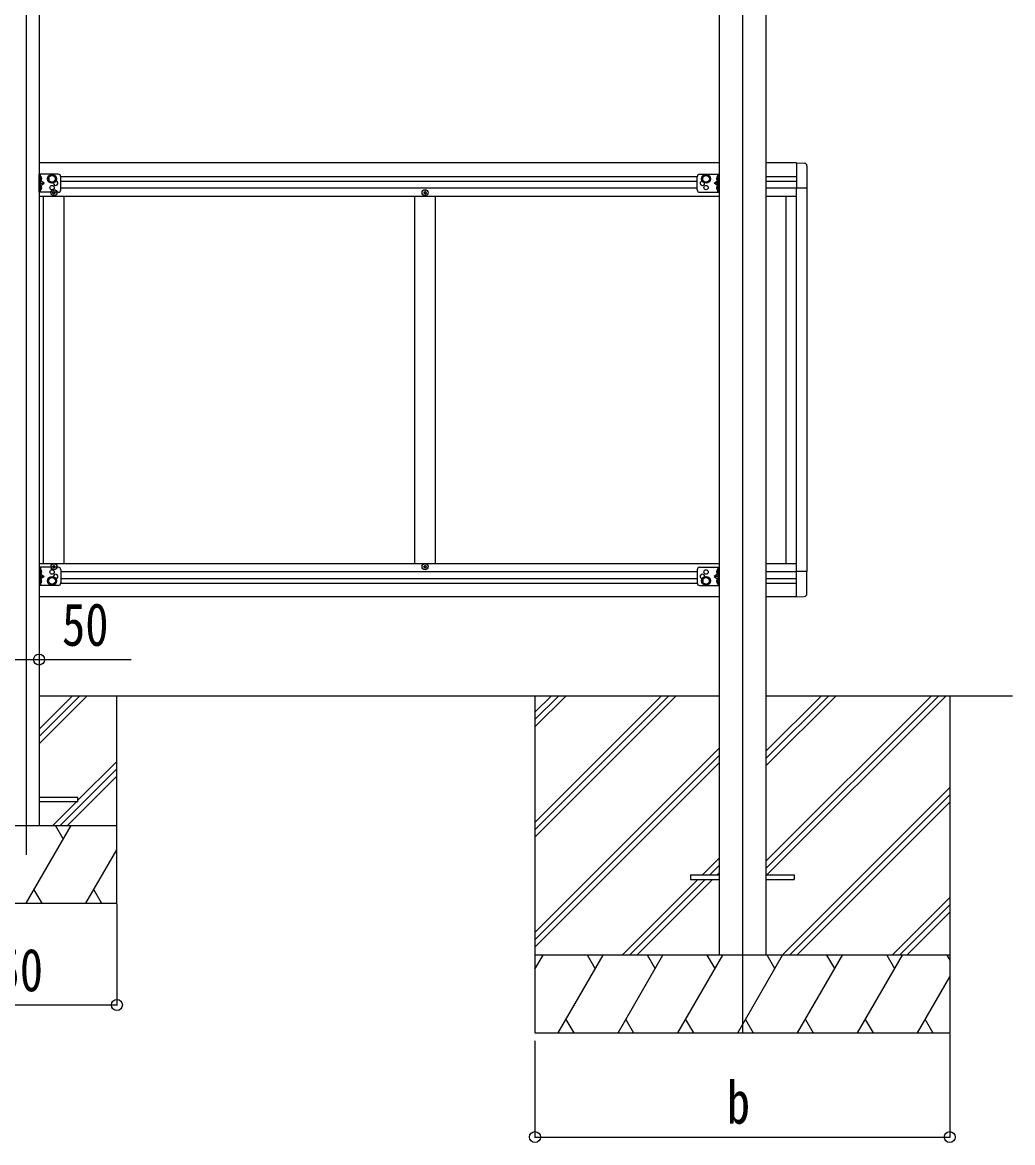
# Model space of a CAD drawing. Units: millimetres, scale not verified. Extents: x -10512 to 10512, y -7425 to 7425.
# Drawn here: x -353 to 1557, y -4767 to -2608 of the extents above; entities that cross this region are included whole.
import ezdxf
from ezdxf.enums import TextEntityAlignment as Align

# ---------------------------------------------------------------- set-up
doc = ezdxf.new("R2010")
doc.units = ezdxf.units.MM
doc.header["$LTSCALE"] = 30
for name, color, linetype in [('0-3_YKK_12', 2, 'Continuous'), ('0-4_YKK_13', 4, 'Continuous'), ('0-5_YKK_A1', 4, 'Continuous'), ('0-6_YKK_D', 6, 'Continuous')]:
    doc.layers.add(name, color=color, linetype=linetype)
doc.styles.add('ＭＳ ゴシック', font='')
doc.styles.get('ＭＳ ゴシック').set_extended_font_data('MS Gothic')

msp = doc.modelspace()

# ---------------------------------------------------------------- linework, layer by layer
at = {"layer": '0-3_YKK_12'}
msp.add_line((-345.86, -1785.85), (-345.86, -4212.71), dxfattribs=at)
msp.add_lwpolyline([(1035.64, -1381.44), (1035.64, -4305.85), (1035.64, -4555.85)], dxfattribs=at)
at = {"layer": '0-4_YKK_13'}
for p, q in [((1139.64, -2878.35), (1154.92, -2879.15)), ((1139.64, -2878.35), (1139.64, -2927.54)), ((1160.14, -2884.64), (1160.14, -2927.54)), ((-320.86, -2935.35), (-320.86, -2900.35)), ((-283.86, -2900.35), (-320.86, -2900.35)), ((-318.34, -2907.7), (-318.95, -2908.85)), ((-318.34, -2909.99), (-318.95, -2908.85)), ((-318.36, -2935.35), (-318.36, -2900.35)), ((-318.36, -2904.15), (-318.08, -2904.15)), ((-318.36, -2904.15), (-318.36, -2913.55)), ((-318.08, -2913.55), (-318.36, -2913.55)), ((-316.26, -2906.7), (-318.27, -2907.7)), ((-316.26, -2911), (-318.27, -2909.99)), ((-318.08, -2904.15), (-318.08, -2913.55)), ((-278.86, -2930.35), (-278.86, -2905.35)), ((948.44, -2930.35), (948.44, -2905.35)), ((953.44, -2900.35), (990.44, -2900.35)), ((985.83, -2906.7), (987.84, -2907.7)), ((985.83, -2911), (987.84, -2909.99)), ((987.94, -2904.15), (987.65, -2904.15)), ((987.65, -2904.15), (987.65, -2913.55)), ((987.65, -2913.55), (987.94, -2913.55)), ((987.91, -2907.7), (988.52, -2908.85)), ((987.91, -2909.99), (988.52, -2908.85)), ((987.94, -2935.35), (987.94, -2900.35)), ((987.94, -2904.15), (987.94, -2913.55)), ((990.44, -2935.35), (990.44, -2900.35)), ((-283.86, -2935.35), (-320.86, -2935.35)), ((-318.34, -2925.7), (-318.95, -2926.85)), ((-318.34, -2927.99), (-318.95, -2926.85)), ((-318.36, -2917.85), (-311.36, -2917.85)), ((-318.08, -2922.15), (-318.36, -2922.15)), ((-318.36, -2931.55), (-318.36, -2922.15)), ((-318.36, -2931.55), (-318.08, -2931.55)), ((-316.26, -2924.7), (-318.27, -2925.7)), ((-316.26, -2929), (-318.27, -2927.99)), ((-318.08, -2931.55), (-318.08, -2922.15)), ((-290.86, -2936.85), (-289.86, -2936.85)), ((425.14, -2936.85), (426.14, -2936.85)), ((953.44, -2935.35), (990.44, -2935.35)), ((987.94, -2917.85), (980.94, -2917.85)), ((985.83, -2924.7), (987.84, -2925.7)), ((985.83, -2929), (987.84, -2927.99)), ((987.65, -2922.15), (987.94, -2922.15)), ((987.65, -2931.55), (987.65, -2922.15)), ((987.94, -2931.55), (987.65, -2931.55)), ((987.91, -2925.7), (988.52, -2926.85)), ((987.91, -2927.99), (988.52, -2926.85)), ((987.94, -2931.55), (987.94, -2922.15)), ((1160.14, -2927.54), (1139.64, -2927.54)), ((-320.86, -3658.35), (-320.86, -3693.35)), ((-283.86, -3658.35), (-320.86, -3658.35)), ((-318.34, -3665.7), (-318.95, -3666.85)), ((-318.34, -3667.99), (-318.95, -3666.85)), ((-318.36, -3658.35), (-318.36, -3693.35)), ((-318.36, -3662.15), (-318.08, -3662.15)), ((-318.36, -3662.15), (-318.36, -3671.55)), ((-316.26, -3664.7), (-318.27, -3665.7)), ((-316.26, -3669), (-318.27, -3667.99)), ((-318.08, -3662.15), (-318.08, -3671.55)), ((-290.86, -3656.85), (-289.86, -3656.85)), ((-278.86, -3663.35), (-278.86, -3688.35)), ((425.14, -3656.85), (426.14, -3656.85)), ((948.44, -3663.35), (948.44, -3688.35)), ((953.44, -3658.35), (990.44, -3658.35)), ((985.83, -3664.7), (987.84, -3665.7)), ((985.83, -3669), (987.84, -3667.99)), ((987.94, -3662.15), (987.65, -3662.15)), ((987.65, -3662.15), (987.65, -3671.55)), ((987.91, -3665.7), (988.52, -3666.85)), ((987.91, -3667.99), (988.52, -3666.85)), ((987.94, -3658.35), (987.94, -3693.35)), ((987.94, -3662.15), (987.94, -3671.55)), ((990.44, -3658.35), (990.44, -3693.35)), ((1160.14, -3666.16), (1139.64, -3666.16)), ((1139.64, -3715.35), (1139.64, -3666.16)), ((1160.14, -3709.05), (1160.14, -3666.16)), ((-318.34, -3683.7), (-318.95, -3684.85)), ((-318.34, -3685.99), (-318.95, -3684.85)), ((-318.08, -3671.55), (-318.36, -3671.55)), ((-318.36, -3675.85), (-311.36, -3675.85)), ((-318.08, -3680.15), (-318.36, -3680.15)), ((-318.36, -3689.55), (-318.36, -3680.15)), ((-318.36, -3689.55), (-318.08, -3689.55)), ((-316.26, -3682.7), (-318.27, -3683.7)), ((-316.26, -3687), (-318.27, -3685.99)), ((-318.08, -3689.55), (-318.08, -3680.15)), ((987.94, -3675.85), (980.94, -3675.85)), ((985.83, -3682.7), (987.84, -3683.7)), ((985.83, -3687), (987.84, -3685.99)), ((987.65, -3671.55), (987.94, -3671.55)), ((987.65, -3680.15), (987.94, -3680.15)), ((987.65, -3689.55), (987.65, -3680.15)), ((987.94, -3689.55), (987.65, -3689.55)), ((987.91, -3683.7), (988.52, -3684.85)), ((987.91, -3685.99), (988.52, -3684.85)), ((987.94, -3689.55), (987.94, -3680.15)), ((-283.86, -3693.35), (-320.86, -3693.35)), ((953.44, -3693.35), (990.44, -3693.35)), ((1139.64, -3715.35), (1154.92, -3714.55)), ((-320.86, -4109.85), (-245.86, -4109.85)), ((935.64, -4251.35), (935.64, -4260.35)), ((935.64, -4251.35), (990.44, -4251.35)), ((1080.84, -4251.35), (1135.64, -4251.35)), ((1135.64, -4251.35), (1135.64, -4260.35)), ((935.64, -4260.35), (990.44, -4260.35)), ((1080.84, -4260.35), (1135.64, -4260.35))]:
    msp.add_line(p, q, dxfattribs=at)
for points in [[(-317.77, -2922.42), (-311.36, -2917.85), (-317.77, -2913.27)], [(987.34, -2922.42), (980.94, -2917.85), (987.34, -2913.27)], [(-293.86, -2935.85), (-294.86, -2935.85), (-294.86, -2936.85), (-293.86, -2936.85)], [(-291.86, -2934.85), (-291.86, -2933.85), (-292.86, -2933.85), (-292.86, -2934.85)], [(-289.86, -2936.85), (-289.86, -2935.85), (-290.86, -2935.85)], [(422.14, -2935.85), (421.14, -2935.85), (421.14, -2936.85), (422.14, -2936.85)], [(424.14, -2934.85), (424.14, -2933.85), (423.14, -2933.85), (423.14, -2934.85)], [(426.14, -2936.85), (426.14, -2935.85), (425.14, -2935.85)], [(-292.86, -2937.85), (-292.86, -2938.85), (-291.86, -2938.85), (-291.86, -2937.85)], [(423.14, -2937.85), (423.14, -2938.85), (424.14, -2938.85), (424.14, -2937.85)], [(-293.86, -3657.85), (-294.86, -3657.85), (-294.86, -3656.85), (-293.86, -3656.85)], [(-292.86, -3655.85), (-292.86, -3654.85), (-291.86, -3654.85), (-291.86, -3655.85)], [(-291.86, -3658.85), (-291.86, -3659.85), (-292.86, -3659.85), (-292.86, -3658.85)], [(-289.86, -3656.85), (-289.86, -3657.85), (-290.86, -3657.85)], [(422.14, -3657.85), (421.14, -3657.85), (421.14, -3656.85), (422.14, -3656.85)], [(423.14, -3655.85), (423.14, -3654.85), (424.14, -3654.85), (424.14, -3655.85)], [(424.14, -3658.85), (424.14, -3659.85), (423.14, -3659.85), (423.14, -3658.85)], [(426.14, -3656.85), (426.14, -3657.85), (425.14, -3657.85)], [(-317.77, -3671.27), (-311.36, -3675.85), (-317.77, -3680.42)], [(987.34, -3671.27), (980.94, -3675.85), (987.34, -3680.42)], [(-245.86, -4109.85), (-245.86, -4101.85), (-320.86, -4101.85)]]:
    msp.add_lwpolyline(points, dxfattribs=at)
for points in [[(-295.86, -2901.84), (-302.36, -2905.59), (-302.36, -2913.1), (-295.86, -2916.85), (-289.36, -2913.1), (-289.36, -2905.59)], [(965.44, -2901.84), (971.94, -2905.59), (971.94, -2913.1), (965.44, -2916.85), (958.94, -2913.1), (958.94, -2905.59)], [(-295.86, -3691.85), (-302.36, -3688.1), (-302.36, -3680.59), (-295.86, -3676.84), (-289.36, -3680.59), (-289.36, -3688.1)], [(965.44, -3691.85), (971.94, -3688.1), (971.94, -3680.59), (965.44, -3676.84), (958.94, -3680.59), (958.94, -3688.1)]]:
    msp.add_lwpolyline(points, close=True, dxfattribs=at)
for centre, radius in [((-295.86, -2909.35), 8.5), ((-295.86, -2909.35), 7.5), ((-295.86, -2909.35), 6.5), ((965.44, -2909.35), 8.5), ((965.44, -2909.35), 7.5), ((965.44, -2909.35), 6.5), ((-295.86, -2926.35), 4.25), ((-292.36, -2936.35), 5.9), ((423.64, -2936.35), 5.9), ((965.44, -2926.35), 4.25), ((-295.86, -3667.35), 4.25), ((-292.36, -3657.35), 5.9), ((423.64, -3657.35), 5.9), ((965.44, -3667.35), 4.25), ((-295.86, -3684.35), 8.5), ((-295.86, -3684.35), 7.5), ((-295.86, -3684.35), 6.5), ((965.44, -3684.35), 8.5), ((965.44, -3684.35), 7.5), ((965.44, -3684.35), 6.5)]:
    msp.add_circle(centre, radius, dxfattribs=at)
for centre, radius, start, end in [((1154.64, -2884.64), 5.5, 0, 87), ((-321.96, -2908.85), 6.1, 309.60193, 50.39807), ((-288.86, -2917.85), 4.25, 173.70569, 85.23923), ((-283.86, -2905.35), 5, 0, 90), ((953.44, -2905.35), 5, 90, 180), ((958.44, -2917.85), 4.25, 94.76077, 6.29431), ((991.54, -2908.85), 6.1, 129.60193, 230.39807), ((-321.96, -2926.85), 6.1, 309.60193, 50.39807), ((-293.86, -2934.85), 1, 270, 0), ((-293.86, -2937.85), 1, 0, 90), ((-290.86, -2934.85), 1, 180, 270), ((-290.86, -2937.85), 1, 90, 180), ((-283.86, -2930.35), 5, 270, 0), ((422.14, -2934.85), 1, 270, 0), ((422.14, -2937.85), 1, 0, 90), ((425.14, -2934.85), 1, 180, 270), ((425.14, -2937.85), 1, 90, 180), ((953.44, -2930.35), 5, 180, 270), ((991.54, -2926.85), 6.1, 129.60193, 230.39807), ((-321.96, -3666.85), 6.1, 309.60193, 50.39807), ((-293.86, -3655.85), 1, 270, 0), ((-293.86, -3658.85), 1, 0, 90), ((-290.86, -3655.85), 1, 180, 270), ((-290.86, -3658.85), 1, 90, 180), ((-283.86, -3663.35), 5, 0, 90), ((422.14, -3655.85), 1, 270, 0), ((422.14, -3658.85), 1, 0, 90), ((425.14, -3655.85), 1, 180, 270), ((425.14, -3658.85), 1, 90, 180), ((953.44, -3663.35), 5, 90, 180), ((991.54, -3666.85), 6.1, 129.60193, 230.39807), ((-321.96, -3684.85), 6.1, 309.60193, 50.39807), ((-288.86, -3675.85), 4.25, 274.76077, 186.29431), ((-283.86, -3688.35), 5, 270, 0), ((953.44, -3688.35), 5, 180, 270), ((958.44, -3675.85), 4.25, 353.70569, 265.23923), ((991.54, -3684.85), 6.1, 129.60193, 230.39807), ((1154.64, -3709.05), 5.5, 273, 0)]:
    msp.add_arc(centre, radius, start, end, dxfattribs=at)
at = {"layer": '0-5_YKK_A1'}
for p, q in [((990.44, -1776.85), (990.44, -4405.85)), ((1080.84, -1776.85), (1080.84, -4405.85)), ((-320.86, -1792.85), (-320.86, -4155.85)), ((990.44, -2878.85), (-320.86, -2878.85)), ((1139.64, -2878.85), (1080.84, -2878.85)), ((-278.89, -2904.85), (948.46, -2904.85)), ((-278.86, -2913.85), (948.44, -2913.85)), ((1080.84, -2904.85), (1139.64, -2904.85)), ((1080.84, -2913.85), (1139.64, -2913.85)), ((948.44, -2927.35), (-278.86, -2927.35)), ((1139.64, -2927.35), (1080.84, -2927.35)), ((1139.64, -3666.16), (1139.64, -2927.35)), ((1159.64, -2927.54), (1159.64, -3666.15)), ((-320.86, -2942.85), (990.44, -2942.85)), ((-312.36, -3650.85), (-312.36, -2942.85)), ((-272.36, -3650.85), (-272.36, -2942.85)), ((403.64, -3650.85), (403.64, -2942.85)), ((443.64, -3650.85), (443.64, -2942.85)), ((1080.84, -2942.85), (1139.64, -2942.85)), ((1119.64, -3650.85), (1119.64, -2942.85)), ((-320.86, -3650.85), (990.44, -3650.85)), ((-278.86, -3666.35), (948.44, -3666.35)), ((1080.84, -3650.85), (1139.64, -3650.85)), ((1080.84, -3666.35), (1139.64, -3666.35)), ((-278.89, -3688.85), (948.46, -3688.85)), ((-278.86, -3679.85), (948.44, -3679.85)), ((1080.84, -3679.85), (1139.64, -3679.85)), ((1080.84, -3688.85), (1139.64, -3688.85)), ((-320.86, -3714.85), (990.44, -3714.85)), ((1080.84, -3714.85), (1139.64, -3714.85)), ((-320.86, -3905.85), (990.44, -3905.85)), ((-320.86, -3998.61), (-228.1, -3905.85)), ((-320.86, -3984.47), (-242.24, -3905.85)), ((-320.86, -3970.33), (-256.38, -3905.85)), ((-170.86, -4305.85), (-170.86, -3905.85)), ((635.44, -3905.85), (635.44, -4555.85)), ((635.44, -4150.02), (879.61, -3905.85)), ((635.44, -4164.16), (893.76, -3905.85)), ((635.44, -4178.31), (907.9, -3905.85)), ((635.44, -3966.18), (695.77, -3905.85)), ((635.44, -3952.03), (681.62, -3905.85)), ((635.44, -3937.89), (667.48, -3905.85)), ((1080.84, -3905.85), (1556.67, -3905.85)), ((1080.84, -4253.41), (1428.4, -3905.85)), ((1080.84, -4225.12), (1400.11, -3905.85)), ((1080.84, -4239.26), (1414.26, -3905.85)), ((1080.84, -4041.27), (1216.27, -3905.85)), ((1080.84, -4012.99), (1187.98, -3905.85)), ((1080.84, -4027.13), (1202.12, -3905.85)), ((1435.44, -3905.85), (1435.44, -4555.85)), ((635.44, -4362.15), (990.44, -4007.16)), ((-245.86, -4107.46), (-170.86, -4032.46)), ((635.44, -4376.3), (990.44, -4021.3)), ((635.44, -4390.44), (990.44, -4035.44)), ((-280.11, -4155.85), (-170.86, -4046.6)), ((-265.97, -4155.85), (-170.86, -4060.74)), ((1112.24, -4405.85), (1435.44, -4082.66)), ((1126.39, -4405.85), (1435.44, -4096.8)), ((-294.25, -4155.85), (-248.25, -4109.85)), ((1140.53, -4405.85), (1435.44, -4110.94)), ((-520.86, -4155.85), (-170.86, -4155.85)), ((-345.86, -4305.85), (-259.26, -4155.85)), ((-274.26, -4181.83), (-289.26, -4155.85)), ((-230.39, -4305.85), (-170.86, -4202.74)), ((958.38, -4251.35), (990.44, -4219.29)), ((972.52, -4251.35), (990.44, -4233.43)), ((986.66, -4251.35), (990.44, -4247.57)), ((803.88, -4405.85), (949.38, -4260.35)), ((818.02, -4405.85), (963.52, -4260.35)), ((832.16, -4405.85), (977.66, -4260.35)), ((-330.86, -4279.87), (-315.86, -4305.85)), ((-215.39, -4279.87), (-200.39, -4305.85)), ((1324.38, -4405.85), (1435.44, -4294.79)), ((-520.86, -4305.85), (-170.86, -4305.85)), ((1338.52, -4405.85), (1435.44, -4308.93)), ((1352.66, -4405.85), (1435.44, -4323.07)), ((1435.44, -4405.85), (635.44, -4405.85)), ((635.44, -4433.35), (651.31, -4405.85)), ((680.18, -4555.85), (766.78, -4405.85)), ((751.78, -4431.83), (736.78, -4405.84)), ((795.65, -4555.84), (882.25, -4405.85)), ((867.25, -4431.83), (852.25, -4405.85)), ((911.12, -4555.85), (997.72, -4405.85)), ((982.72, -4431.83), (967.72, -4405.85)), ((1026.59, -4555.85), (1113.19, -4405.85)), ((1098.19, -4431.83), (1083.19, -4405.84)), ((1142.06, -4555.85), (1228.67, -4405.85)), ((1213.66, -4431.83), (1198.66, -4405.85)), ((1257.53, -4555.85), (1344.14, -4405.85)), ((1314.13, -4405.85), (1329.14, -4431.83)), ((1429.6, -4405.85), (1435.44, -4415.95)), ((1373, -4555.85), (1435.44, -4447.71)), ((695.18, -4529.87), (710.18, -4555.85)), ((810.65, -4529.87), (825.65, -4555.84)), ((926.12, -4529.86), (941.12, -4555.85)), ((1041.59, -4529.87), (1056.59, -4555.85)), ((1157.06, -4529.87), (1172.06, -4555.85)), ((1272.53, -4529.87), (1287.53, -4555.85)), ((1388, -4529.87), (1403, -4555.85)), ((635.44, -4555.85), (1435.44, -4555.85))]:
    msp.add_line(p, q, dxfattribs=at)
at = {"layer": '0-6_YKK_D'}
for p, q in [((-320.86, -3784.82), (-320.86, -3837.14)), ((-170.86, -4306.85), (-170.86, -4503.12)), ((-520.86, -4502.12), (-170.86, -4502.12)), ((635.44, -4571.06), (635.44, -4757.77)), ((1435.44, -4556.85), (1435.44, -4757.77)), ((635.44, -4756.77), (1435.44, -4756.77))]:
    msp.add_line(p, q, dxfattribs=at)
msp.add_lwpolyline([(-370.86, -3836.14), (-320.86, -3836.14), (-143.03, -3836.14)], dxfattribs=at)
for centre in [(-320.86, -3836.14), (-170.86, -4502.12), (635.44, -4756.77), (1435.44, -4756.77)]:
    msp.add_circle(centre, 10.62, dxfattribs=at)

# ---------------------------------------------------------------- texts
at = {"layer": '0-6_YKK_D', "style": 'ＭＳ ゴシック', "width": 0.8}
for s, p in [('50', (-276.7, -3834.47)), ('350', (-447.86, -4500.45)), ('b', (1005.44, -4755.47))]:
    msp.add_text(s, height=82.48, dxfattribs=at).set_placement(p, align=Align.BOTTOM_LEFT)

doc.saveas('drawing.dxf')
